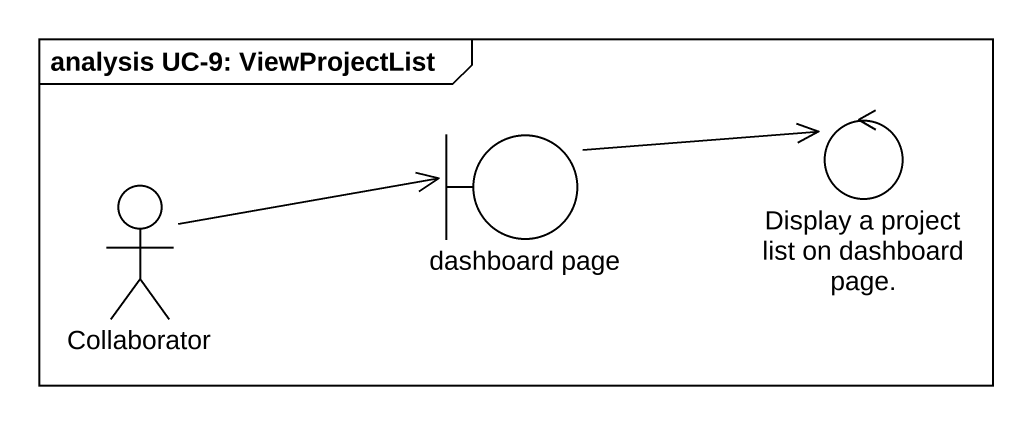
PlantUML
@startuml
mainframe analysis UC-9: ViewProjectList
actor Collaborator
boundary "dashboard page" as dashboard_page
control "Display a project list on dashboard page." as Display_a_project_list_on
Collaborator -right-> dashboard_page
dashboard_page -right-> Display_a_project_list_on
@enduml
